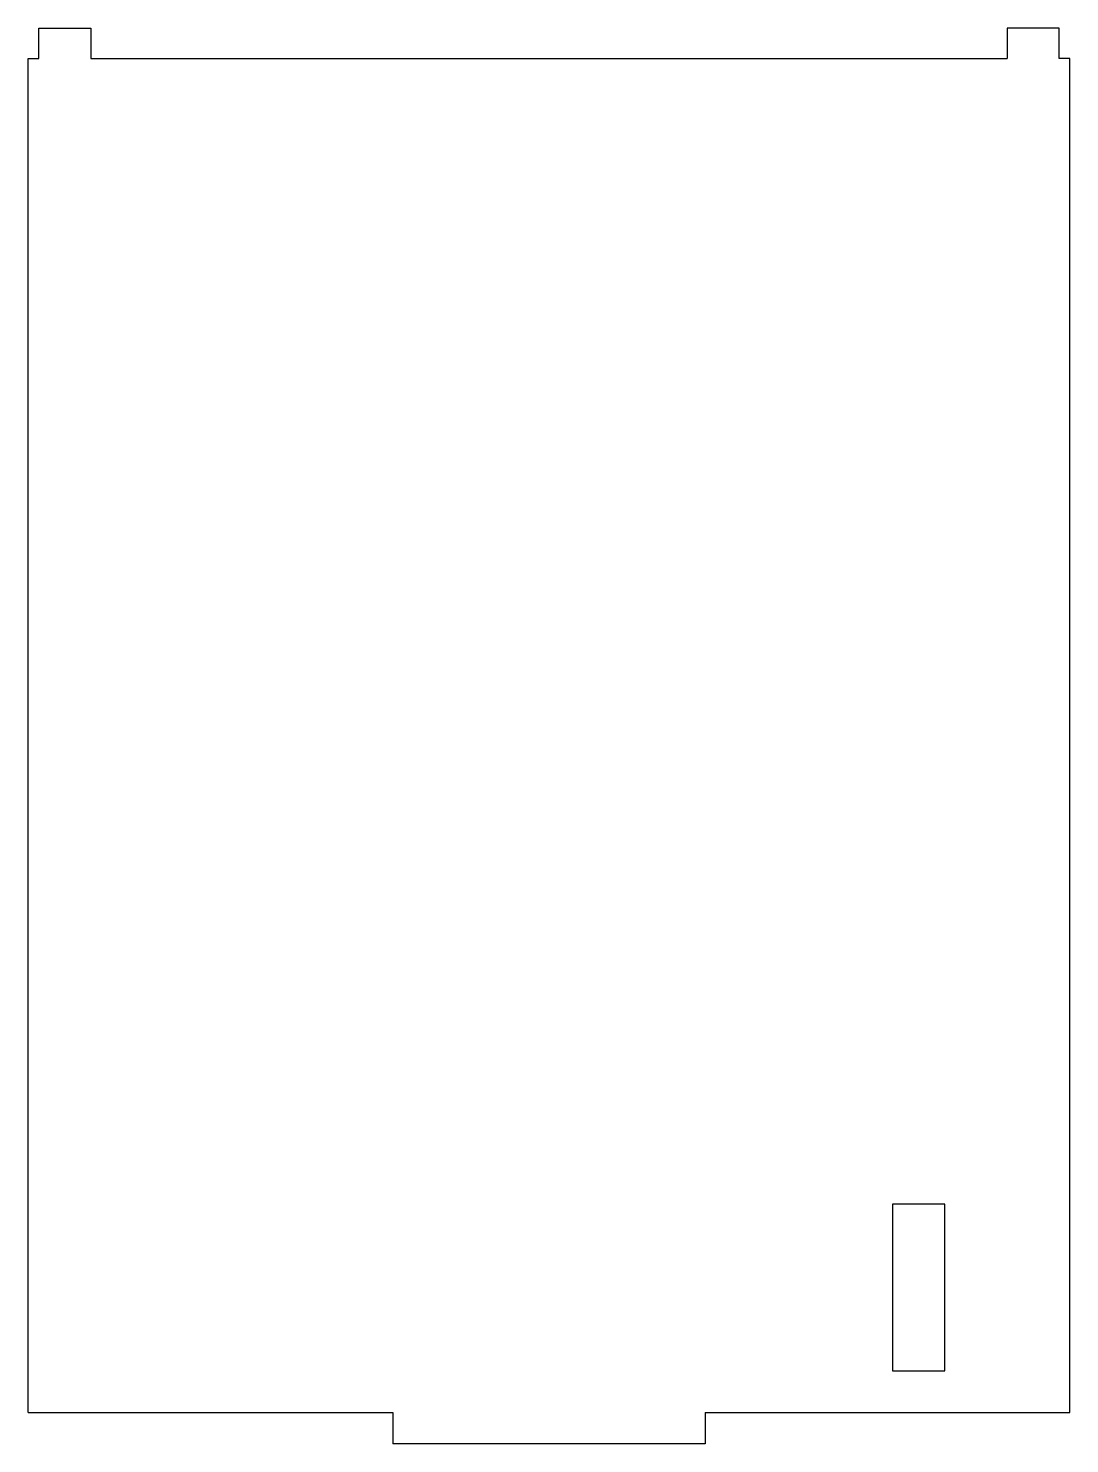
# Model space of a CAD drawing. Header units: millimetres. Extents: x 0 to 100, y -3 to 133.
import ezdxf

# ---------------------------------------------------------------- set-up
doc = ezdxf.new("R2010")
doc.units = ezdxf.units.MM

msp = doc.modelspace()

# ---------------------------------------------------------------- linework, layer by layer
at = {"color": 7, "linetype": 'Continuous', "lineweight": 25}
for p, q in [((1, 130), (1, 132.9)), ((1, 132.9), (6, 132.9)), ((6, 132.9), (6, 130)), ((94, 132.9), (94, 130)), ((99, 132.9), (94, 132.9)), ((99, 130), (99, 132.9)), ((0, 0), (0, 130)), ((0, 130), (1, 130)), ((6, 130), (94, 130)), ((100, 130), (99, 130)), ((100, 0), (100, 130)), ((88, 20), (83, 20)), ((83, 20), (83, 4)), ((88, 4), (88, 20)), ((83, 4), (88, 4)), ((0, 0), (35, 0)), ((35, 0), (35, -3)), ((65, 0), (100, 0)), ((65, 0), (65, -3)), ((65, -3), (35, -3))]:
    msp.add_line(p, q, dxfattribs=at)

doc.saveas('drawing.dxf')
